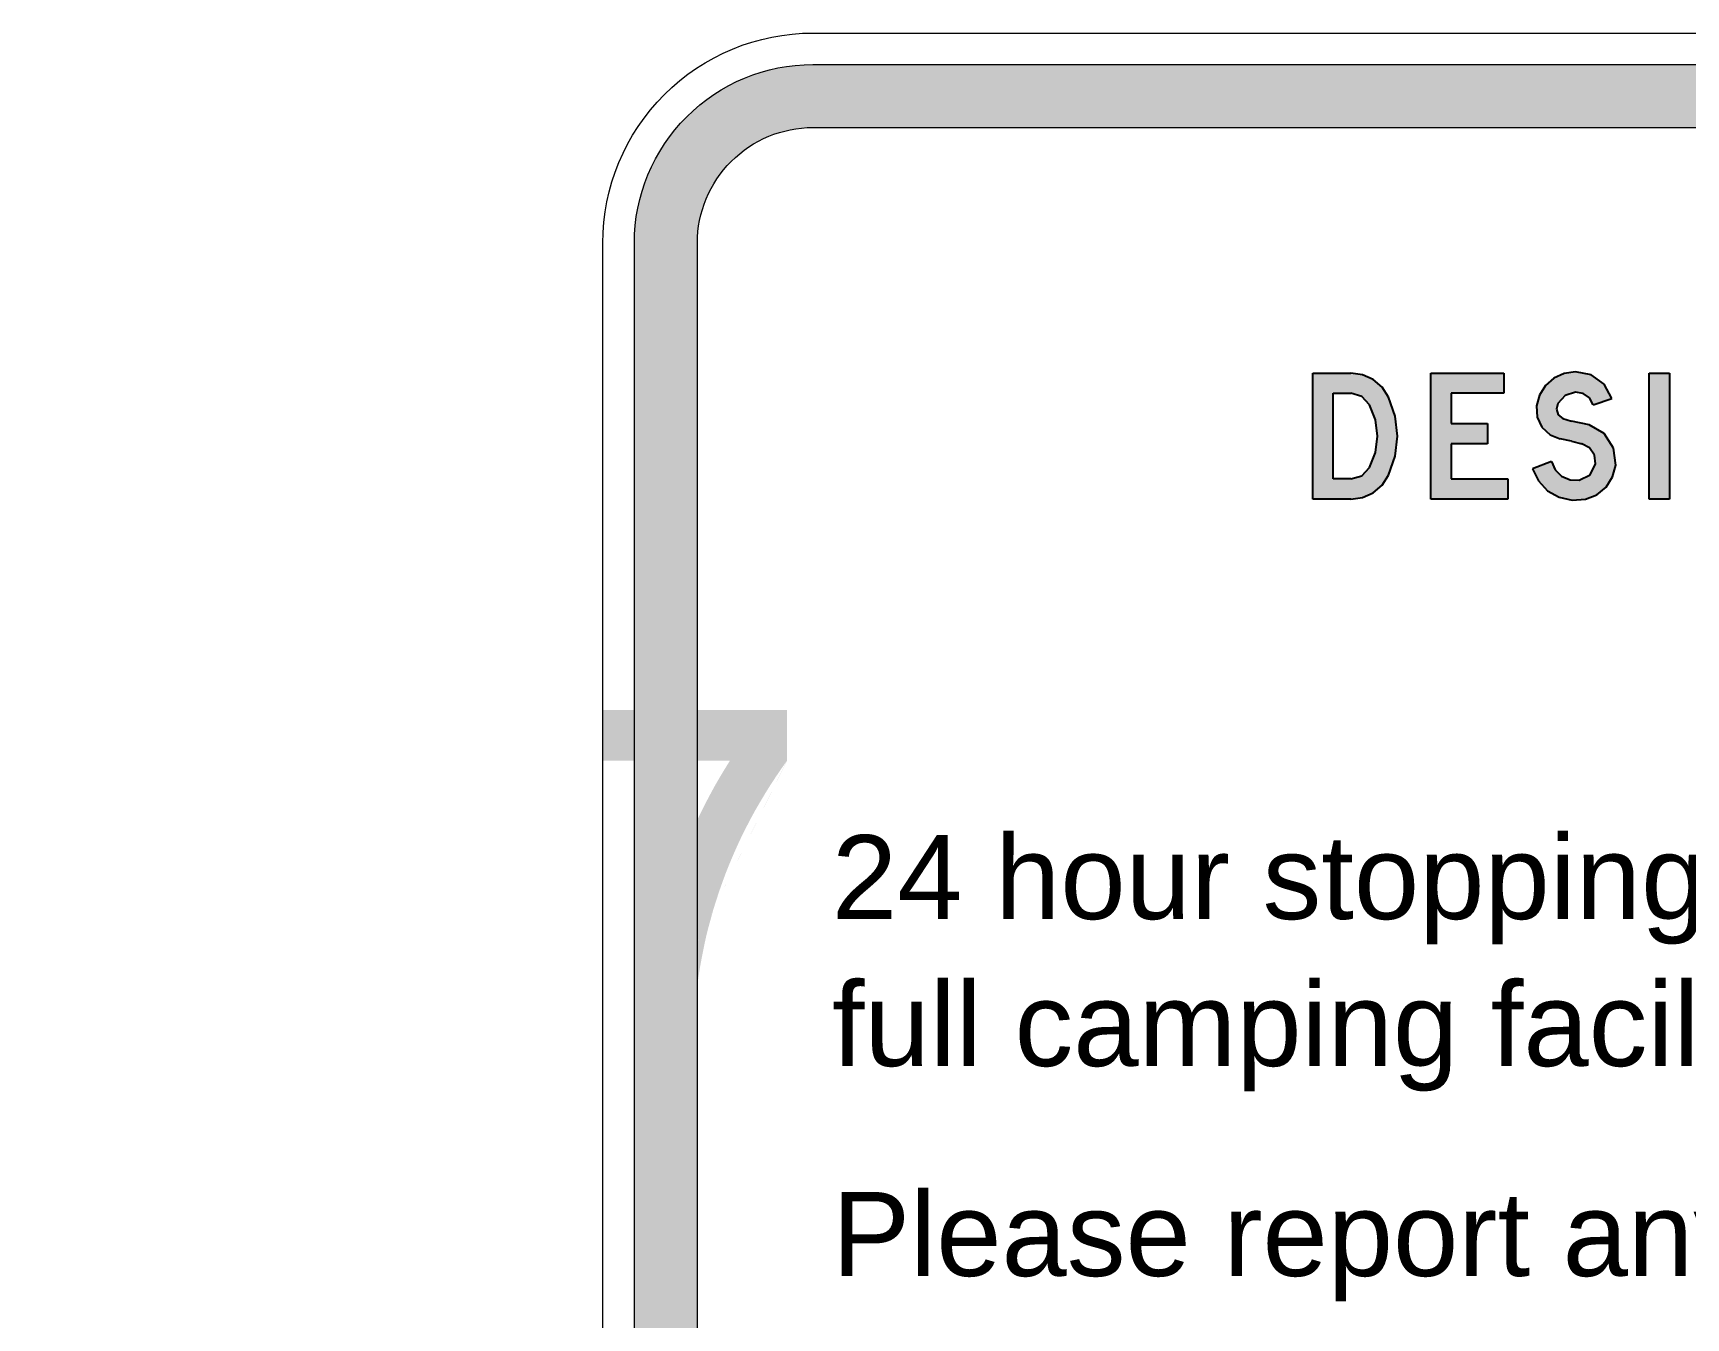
# Model space of a CAD drawing. Extents: x 144 to 1038, y -1303 to 267.
# Drawn here: x 144.3 to 222.9, y 205.6 to 266.8 of the extents above; entities that cross this region are included whole.
import ezdxf

# ---------------------------------------------------------------- set-up
doc = ezdxf.new("R2010")
doc.units = 0
doc.header["$LTSCALE"] = 100
doc.linetypes.add('CENTERX2', pattern=[101.6, 63.5, -12.7, 12.7, -12.7])
doc.layers.get('DEFPOINTS').update_dxf_attribs({"linetype": 'CONTINUOUS'})
for name, color, linetype in [('L18', 4, 'CONTINUOUS'), ('L25', 1, 'CONTINUOUS'), ('TBLK25', 1, 'CONTINUOUS')]:
    doc.layers.add(name, color=color, linetype=linetype)
doc.layers.add('L35', color=3, linetype='CONTINUOUS', lineweight=18)
doc.styles.add('HELV', font='helvs.shx')
doc.styles.add('ISO', font='iso3098b.shx')

msp = doc.modelspace()

# ---------------------------------------------------------------- hatches: boundary and pattern name
at = {"layer": 'L25'}
h = msp.add_hatch(color=256, dxfattribs=at)
edge = h.paths.add_edge_path()
edge.add_line((181.384, 265.322), (331.384, 265.322))
edge.add_arc((331.384, 256.822), 8.5, 0, 90, ccw=False)
edge.add_line((339.884, 256.822), (339.884, 156.822))
edge.add_arc((331.384, 156.822), 8.5, -90, 0, ccw=False)
edge.add_line((331.384, 148.322), (181.384, 148.322))
edge.add_arc((181.384, 156.822), 8.5, 180, 270, ccw=False)
edge.add_line((172.884, 156.822), (172.884, 256.822))
edge.add_arc((181.384, 256.822), 8.5, 90, 180, ccw=False)
edge = h.paths.add_edge_path(flags=16)
edge.add_line((181.384, 262.322), (331.384, 262.322))
edge.add_arc((331.384, 256.822), 5.5, 0, 90, ccw=False)
edge.add_line((336.884, 256.822), (336.884, 156.822))
edge.add_arc((331.384, 156.822), 5.5, -90, 0, ccw=False)
edge.add_line((331.384, 151.322), (181.384, 151.322))
edge.add_arc((181.384, 156.822), 5.5, 180, 270, ccw=False)
edge.add_line((175.884, 156.822), (175.884, 256.822))
edge.add_arc((181.384, 256.822), 5.5, 90, 180, ccw=False)
h = msp.add_hatch(color=256, dxfattribs=at)
h.paths.add_polyline_path([(205.184, 244.622), (206.982, 244.622), (207.537, 244.701), (208.048, 244.931), (208.473, 245.295), (208.781, 245.762), (209.099, 246.668), (209.206, 247.622), (209.099, 248.576), (208.781, 249.482), (208.473, 249.951), (208.048, 250.315), (207.537, 250.545), (206.982, 250.622), (206.98, 250.622), (205.184, 250.622)])
h.paths.add_polyline_path([(206.143, 249.663), (206.982, 249.663), (207.507, 249.517), (207.881, 249.122), (208.164, 248.397), (208.259, 247.622), (208.164, 246.849), (207.881, 246.122), (207.507, 245.729), (206.982, 245.583), (206.143, 245.583)], flags=16)
h.paths.add_polyline_path([(210.799, 244.622), (214.456, 244.622), (214.456, 245.583), (211.758, 245.583), (211.758, 247.262), (213.497, 247.262), (213.497, 248.223), (211.758, 248.223), (211.758, 249.663), (214.275, 249.663), (214.275, 250.622), (210.799, 250.622)])
h.paths.add_polyline_path([(216.862, 248.644), (216.775, 248.91), (216.836, 249.182), (217.186, 249.561), (217.676, 249.723), (218.039, 249.661), (218.34, 249.447), (218.515, 249.122), (219.415, 249.423), (219.049, 250.095), (218.429, 250.543), (217.676, 250.682), (217.145, 250.608), (216.655, 250.385), (216.251, 250.034), (215.963, 249.579), (215.817, 249.062), (215.849, 248.527), (216.081, 248.044), (216.478, 247.684), (216.957, 247.503), (217.496, 247.383), (217.976, 247.262), (218.35, 247.069), (218.589, 246.721), (218.635, 246.303), (218.378, 245.781), (217.857, 245.523), (217.421, 245.543), (217.022, 245.718), (216.715, 246.026), (216.537, 246.422), (215.638, 246.062), (215.916, 245.49), (216.349, 245.026), (216.901, 244.71), (217.523, 244.571), (218.155, 244.622), (218.691, 244.835), (219.137, 245.2), (219.448, 245.685), (219.595, 246.243), (219.492, 247.057), (219.04, 247.743), (218.336, 248.163), (217.496, 248.342), (217.077, 248.464)])
h.paths.add_polyline_path([(221.189, 244.622), (222.148, 244.622), (222.148, 250.622), (221.189, 250.622)])
h.paths.add_polyline_path([(224.823, 248.883), (225.123, 249.423), (225.843, 249.723), (226.562, 249.423), (226.743, 249.122), (227.642, 249.482), (227.222, 250.143), (226.583, 250.543), (225.843, 250.682), (225.102, 250.543), (224.464, 250.143), (224.078, 249.649), (223.864, 249.062), (223.728, 247.622), (223.864, 246.184), (224.078, 245.595), (224.464, 245.103), (225.102, 244.703), (225.843, 244.562), (226.583, 244.703), (227.222, 245.103), (227.672, 245.702), (227.881, 246.422), (227.881, 247.622), (225.843, 247.622), (225.843, 246.663), (226.922, 246.663), (226.822, 246.208), (226.562, 245.824), (225.843, 245.523), (225.123, 245.824), (224.823, 246.363), (224.675, 247.622)])
h.paths.add_polyline_path([(230.382, 248.643), (232.42, 244.622), (233.44, 244.622), (233.44, 250.622), (232.479, 250.622), (232.479, 246.603), (230.442, 250.622), (229.423, 250.622), (229.423, 244.622), (230.382, 244.622)])
h.paths.add_polyline_path([(238.451, 246.303), (239.022, 244.622), (240.041, 244.622), (238.002, 250.622), (237.043, 250.622), (235.005, 244.622), (236.024, 244.622), (236.593, 246.303)])
h.paths.add_polyline_path([(238.123, 247.262), (238.121, 247.262), (236.923, 247.262), (237.522, 249.062)], flags=16)
h.paths.add_polyline_path([(240.998, 250.622), (240.998, 249.663), (242.379, 249.663), (242.379, 244.622), (243.338, 244.622), (243.338, 249.663), (244.717, 249.663), (244.717, 250.622)])
h.paths.add_polyline_path([(246.125, 244.622), (249.782, 244.622), (249.782, 245.583), (247.084, 245.583), (247.084, 247.262), (248.823, 247.262), (248.823, 248.223), (247.084, 248.223), (247.084, 249.663), (249.603, 249.663), (249.603, 250.622), (246.125, 250.622)])
h.paths.add_polyline_path([(251.444, 244.622), (253.243, 244.622), (253.798, 244.701), (254.309, 244.931), (254.734, 245.295), (255.041, 245.762), (255.359, 246.668), (255.466, 247.622), (255.359, 248.576), (255.041, 249.482), (254.734, 249.951), (254.309, 250.315), (253.798, 250.545), (253.243, 250.622), (251.444, 250.622)])
h.paths.add_polyline_path([(252.403, 249.663), (253.243, 249.663), (253.766, 249.517), (254.142, 249.122), (254.425, 248.397), (254.52, 247.622), (254.425, 246.849), (254.142, 246.122), (253.766, 245.729), (253.243, 245.583), (252.403, 245.583)], flags=16)
at = {"layer": 'TBLK25', "linetype": 'CENTERX2'}
h = msp.add_hatch(color=256, dxfattribs=at)
h.paths.add_polyline_path([(175.679, 218.574), (175.672, 218.574)], flags=16)
edge = h.paths.add_edge_path()
edge.add_line((175.685, 219.042), (175.679, 218.574))
edge.add_line((173.44, 218.574), (175.679, 218.574))
edge.add_line((173.44, 218.574), (173.447, 219.068))
edge.add_line((173.447, 219.068), (173.466, 219.563))
edge.add_line((173.466, 219.563), (173.492, 220.057))
edge.add_line((173.492, 220.057), (173.525, 220.552))
edge.add_line((173.525, 220.552), (173.571, 221.046))
edge.add_line((173.571, 221.046), (173.629, 221.534))
edge.add_line((173.629, 221.534), (173.694, 222.029))
edge.add_line((173.694, 222.029), (173.766, 222.517))
edge.add_line((173.766, 222.517), (173.85, 223.005))
edge.add_line((173.85, 223.005), (173.941, 223.493))
edge.add_line((173.941, 223.493), (174.046, 223.974))
edge.add_line((174.046, 223.974), (174.156, 224.462))
edge.add_line((174.156, 224.462), (174.28, 224.937))
edge.add_line((174.28, 224.937), (174.41, 225.419))
edge.add_line((174.41, 225.419), (174.547, 225.894))
edge.add_line((174.547, 225.894), (174.696, 226.369))
edge.add_line((174.696, 226.369), (174.852, 226.837))
edge.add_line((174.852, 226.837), (175.021, 227.299))
edge.add_line((175.021, 227.299), (175.197, 227.761))
edge.add_line((175.197, 227.761), (175.386, 228.223))
edge.add_line((175.386, 228.223), (175.575, 228.678))
edge.add_line((175.575, 228.678), (175.776, 229.134))
edge.add_line((175.776, 229.134), (175.991, 229.576))
edge.add_line((175.991, 229.576), (176.212, 230.025))
edge.add_line((176.212, 230.025), (176.44, 230.461))
edge.add_line((176.44, 230.461), (176.674, 230.897))
edge.add_line((176.674, 230.897), (176.921, 231.327))
edge.add_line((176.921, 231.327), (177.175, 231.749))
edge.add_line((177.175, 231.749), (177.435, 232.172))
edge.add_line((177.435, 232.172), (171.365, 232.172))
edge.add_line((171.365, 232.172), (171.365, 234.573))
edge.add_line((171.365, 234.573), (180.155, 234.573))
edge.add_line((180.155, 234.573), (180.155, 232.172))
edge.add_line((180.155, 232.172), (179.882, 231.789))
edge.add_line((179.882, 231.789), (179.622, 231.405))
edge.add_line((179.622, 231.405), (179.361, 231.008))
edge.add_line((179.361, 231.008), (179.114, 230.611))
edge.add_line((179.114, 230.611), (178.873, 230.207))
edge.add_line((178.873, 230.207), (178.639, 229.804))
edge.add_line((178.639, 229.804), (178.411, 229.388))
edge.add_line((178.411, 229.388), (178.197, 228.971))
edge.add_line((178.197, 228.971), (177.988, 228.555))
edge.add_line((177.988, 228.555), (177.787, 228.125))
edge.add_line((177.787, 228.125), (177.598, 227.696))
edge.add_line((177.598, 227.696), (177.416, 227.267))
edge.add_line((177.416, 227.267), (177.24, 226.831))
edge.add_line((177.24, 226.831), (177.078, 226.388))
edge.add_line((177.078, 226.388), (176.921, 225.946))
edge.add_line((176.921, 225.946), (176.778, 225.503))
edge.add_line((176.778, 225.503), (176.635, 225.054))
edge.add_line((176.635, 225.054), (176.511, 224.599))
edge.add_line((176.511, 224.599), (176.388, 224.15))
edge.add_line((176.388, 224.15), (176.277, 223.694))
edge.add_line((176.277, 223.694), (176.18, 223.232))
edge.add_line((176.18, 223.232), (176.089, 222.771))
edge.add_line((176.089, 222.771), (176.004, 222.309))
edge.add_line((176.004, 222.309), (175.932, 221.847))
edge.add_line((175.932, 221.847), (175.867, 221.385))
edge.add_line((175.867, 221.385), (175.809, 220.916))
edge.add_line((175.809, 220.916), (175.763, 220.448))
edge.add_line((175.763, 220.448), (175.731, 219.979))
edge.add_line((175.731, 219.979), (175.705, 219.511))
edge.add_line((175.705, 219.511), (175.685, 219.042))
edge = h.paths.add_edge_path(flags=16)
edge.add_line((180.155, 232.172), (180.149, 232.172))
edge.add_line((173.44, 218.574), (173.434, 218.574))

# ---------------------------------------------------------------- linework, layer by layer
at = {"layer": 'DEFPOINTS', "color": 0, "linetype": 'ByBlock'}
for p in [(181.384, 265.322), (171.384, 253.622), (171.384, 250.622), (171.384, 244.622), (171.384, 240.622)]:
    msp.add_point(p, dxfattribs=at)
at = {"layer": 'L18'}
for p, q in [((205.184, 250.622), (205.182, 250.622)), ((205.184, 250.622), (206.982, 250.622)), ((205.184, 244.622), (205.184, 250.622)), ((206.982, 250.622), (206.98, 250.622)), ((206.982, 250.622), (206.98, 250.622)), ((207.537, 250.545), (206.982, 250.622)), ((208.048, 250.315), (207.537, 250.545)), ((208.473, 249.951), (208.048, 250.315)), ((210.799, 250.622), (210.797, 250.622)), ((210.799, 250.622), (214.275, 250.622)), ((210.799, 244.622), (210.799, 250.622)), ((214.275, 250.622), (214.275, 249.663)), ((216.655, 250.385), (216.251, 250.034)), ((217.145, 250.608), (216.655, 250.385)), ((217.676, 250.682), (217.145, 250.608)), ((217.676, 250.682), (217.674, 250.682)), ((218.429, 250.543), (217.676, 250.682)), ((219.049, 250.095), (218.429, 250.543)), ((221.189, 250.622), (221.187, 250.622)), ((221.189, 250.622), (222.148, 250.622)), ((221.189, 244.622), (221.189, 250.622)), ((222.148, 250.622), (222.148, 244.622)), ((206.143, 249.663), (206.141, 249.663)), ((206.143, 249.663), (206.982, 249.663)), ((206.143, 245.583), (206.143, 249.663)), ((206.982, 249.663), (206.98, 249.663)), ((206.982, 249.663), (206.98, 249.663)), ((207.507, 249.517), (206.982, 249.663)), ((207.881, 249.122), (207.507, 249.517)), ((208.781, 249.482), (208.473, 249.951)), ((208.781, 249.482), (208.779, 249.482)), ((209.099, 248.576), (208.781, 249.482)), ((214.275, 249.663), (211.758, 249.663)), ((211.758, 249.663), (211.758, 248.223)), ((215.963, 249.579), (215.817, 249.062)), ((216.251, 250.034), (215.963, 249.579)), ((217.186, 249.561), (216.836, 249.182)), ((217.676, 249.723), (217.186, 249.561)), ((217.676, 249.723), (217.674, 249.723)), ((218.039, 249.661), (217.676, 249.723)), ((218.34, 249.447), (218.039, 249.661)), ((218.515, 249.122), (218.34, 249.447)), ((218.515, 249.122), (219.415, 249.423)), ((219.415, 249.423), (219.049, 250.095)), ((207.881, 249.122), (207.88, 249.122)), ((208.164, 248.397), (207.881, 249.122)), ((215.817, 249.062), (215.849, 248.527)), ((216.836, 249.182), (216.775, 248.91)), ((216.775, 248.91), (216.862, 248.644)), ((216.836, 249.182), (216.834, 249.182)), ((216.862, 248.644), (217.077, 248.464)), ((208.259, 247.622), (208.164, 248.397)), ((209.206, 247.622), (209.099, 248.576)), ((211.758, 248.223), (213.497, 248.223)), ((213.497, 248.223), (213.497, 247.262)), ((215.849, 248.527), (216.081, 248.044)), ((216.081, 248.044), (216.478, 247.684)), ((217.077, 248.464), (217.075, 248.464)), ((217.077, 248.464), (217.496, 248.342)), ((217.496, 248.342), (217.495, 248.342)), ((217.496, 248.342), (217.495, 248.342)), ((218.336, 248.163), (217.496, 248.342)), ((219.04, 247.743), (218.336, 248.163)), ((208.164, 246.849), (208.259, 247.622)), ((209.099, 246.668), (209.206, 247.622)), ((213.497, 247.262), (211.758, 247.262)), ((211.758, 247.262), (211.758, 245.583)), ((216.478, 247.684), (216.957, 247.503)), ((216.957, 247.503), (216.955, 247.503)), ((216.957, 247.503), (216.955, 247.503)), ((217.496, 247.383), (216.957, 247.503)), ((217.496, 247.383), (217.976, 247.262)), ((217.976, 247.262), (217.974, 247.262)), ((217.976, 247.262), (217.974, 247.262)), ((218.35, 247.069), (217.976, 247.262)), ((218.589, 246.721), (218.35, 247.069)), ((219.492, 247.057), (219.04, 247.743)), ((219.595, 246.243), (219.492, 247.057)), ((207.881, 246.122), (208.164, 246.849)), ((208.781, 245.762), (209.099, 246.668)), ((216.537, 246.422), (215.638, 246.062)), ((216.537, 246.422), (216.715, 246.026)), ((218.378, 245.781), (218.635, 246.303)), ((218.635, 246.303), (218.589, 246.721)), ((218.635, 246.303), (218.633, 246.303)), ((206.982, 245.583), (206.143, 245.583)), ((206.982, 245.583), (207.507, 245.729)), ((207.507, 245.729), (207.881, 246.122)), ((207.881, 246.122), (207.88, 246.122)), ((208.473, 245.295), (208.781, 245.762)), ((208.781, 245.762), (208.779, 245.762)), ((211.758, 245.583), (214.456, 245.583)), ((214.456, 245.583), (214.456, 244.622)), ((215.638, 246.062), (215.916, 245.49)), ((215.916, 245.49), (216.349, 245.026)), ((216.715, 246.026), (217.022, 245.718)), ((217.022, 245.718), (217.421, 245.543)), ((217.421, 245.543), (217.857, 245.523)), ((217.857, 245.523), (217.855, 245.523)), ((217.857, 245.523), (218.378, 245.781)), ((219.137, 245.2), (219.448, 245.685)), ((219.448, 245.685), (219.595, 246.243)), ((206.982, 244.622), (207.537, 244.701)), ((207.537, 244.701), (208.048, 244.931)), ((208.048, 244.931), (208.473, 245.295)), ((216.349, 245.026), (216.901, 244.71)), ((216.901, 244.71), (217.523, 244.571)), ((218.155, 244.622), (218.691, 244.835)), ((218.691, 244.835), (219.137, 245.2)), ((206.982, 244.622), (205.184, 244.622)), ((214.456, 244.622), (210.799, 244.622)), ((217.523, 244.571), (218.155, 244.622)), ((222.148, 244.622), (221.189, 244.622))]:
    msp.add_line(p, q, dxfattribs=at)
at = {"layer": 'L35'}
for points in [[(181.384, 266.822), (331.384, 266.822, -0.414214), (341.384, 256.822), (341.384, 156.822, -0.414214), (331.384, 146.822), (181.384, 146.822, -0.414214), (171.384, 156.822), (171.384, 256.822, -0.414214)], [(181.384, 265.322), (331.384, 265.322, -0.414214), (339.884, 256.822), (339.884, 156.822, -0.414214), (331.384, 148.322), (181.384, 148.322, -0.414214), (172.884, 156.822), (172.884, 256.822, -0.414214)], [(181.384, 262.322), (331.384, 262.322, -0.414214), (336.884, 256.822), (336.884, 156.822, -0.414214), (331.384, 151.322), (181.384, 151.322, -0.414214), (175.884, 156.822), (175.884, 256.822, -0.414214)]]:
    msp.add_lwpolyline(points, format="xyb", close=True, dxfattribs=at)

# ---------------------------------------------------------------- texts
at = {"layer": 'L25', "color": 3, "insert": (144.262, 258.248), "char_height": 2.5, "attachment_point": 4, "style": 'ISO'}
msp.add_mtext('\\A1;', dxfattribs=at)
at = {"layer": 'L35', "style": 'HELV'}
for s, p in [('24 hour stopping is allowed in this area but', (182.285, 224.622)), ('full camping facilities are not provided.', (182.285, 217.622)), ('Please report any damage to roadside rest area', (182.285, 207.622))]:
    msp.add_text(s, height=4, dxfattribs=at).set_placement(p)

doc.saveas('drawing.dxf')
